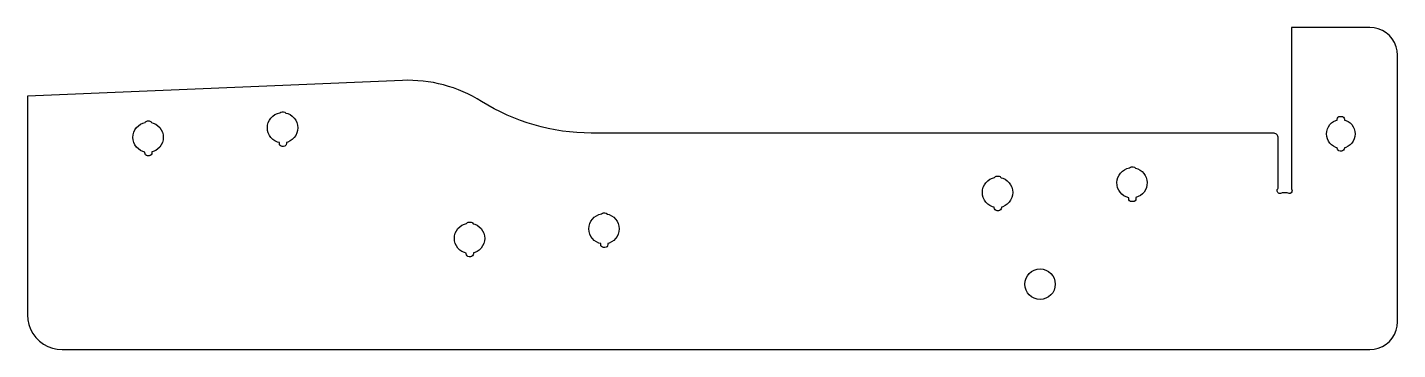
# Model space of a CAD drawing. Header units: millimetres. Extents: x -66 to 232, y -145 to -75.
import ezdxf

# ---------------------------------------------------------------- set-up
doc = ezdxf.new("R2010")
doc.units = ezdxf.units.MM
doc.layers.add('CUTOUTS', color=1, linetype='CONTINUOUS')
doc.layers.add('PERIMETER', color=5, linetype='CONTINUOUS')

msp = doc.modelspace()

# ---------------------------------------------------------------- linework, layer by layer
at = {"layer": 'CUTOUTS'}
for points in [[(-10.38, -101.17), (-10.68, -101.17, -0.414214), (-11.3, -100.54), (-11.3, -100.31), (-11.73, -100.2), (-12.25, -99.95), (-12.72, -99.62), (-13.12, -99.22), (-13.45, -98.75), (-13.7, -98.23), (-13.85, -97.67), (-13.9, -97.1), (-13.85, -96.52), (-13.7, -95.97), (-13.45, -95.45), (-13.12, -94.98), (-12.72, -94.57), (-12.25, -94.24), (-11.73, -94), (-11.16, -93.84, -0.223924), (-10.68, -93.62), (-10.38, -93.62, -0.248805), (-9.86, -93.89), (-9.47, -94), (-8.95, -94.24), (-8.48, -94.57), (-8.07, -94.98), (-7.74, -95.45), (-7.5, -95.97), (-7.35, -96.52), (-7.3, -97.1), (-7.35, -97.67), (-7.5, -98.23), (-7.74, -98.75), (-8.07, -99.22), (-8.48, -99.62), (-8.95, -99.95), (-9.47, -100.2), (-9.75, -100.27), (-9.75, -100.54, -0.414214)], [(220.65, -95.41), (220.95, -95.49), (221.45, -95.72), (221.89, -96.03), (222.28, -96.41), (222.59, -96.86), (222.82, -97.35), (222.96, -97.88), (223.01, -98.42), (222.96, -98.97), (222.82, -99.49), (222.59, -99.99), (222.28, -100.43), (221.89, -100.82), (221.45, -101.13), (220.95, -101.36), (220.65, -101.44), (220.65, -101.54, -0.414214), (220.02, -102.17), (219.72, -102.17, -0.414214), (219.1, -101.54), (219.1, -101.44), (218.82, -101.36), (218.32, -101.13), (217.88, -100.82), (217.49, -100.43), (217.18, -99.99), (216.95, -99.49), (216.81, -98.97), (216.76, -98.42), (216.81, -97.88), (216.95, -97.35), (217.18, -96.86), (217.49, -96.41), (217.88, -96.03), (218.32, -95.72), (218.82, -95.49), (219.1, -95.41), (219.1, -95.24, -0.414214), (219.72, -94.62), (220.02, -94.62, -0.414214), (220.65, -95.24)], [(-42.41, -97.06), (-42, -96.65), (-41.53, -96.32), (-41.01, -96.08), (-40.53, -95.95, -0.278006), (-39.98, -95.62), (-39.68, -95.62, -0.294937), (-39.11, -95.98), (-38.76, -96.08), (-38.23, -96.32), (-37.76, -96.65), (-37.36, -97.06), (-37.03, -97.53), (-36.78, -98.05), (-36.63, -98.61), (-36.58, -99.18), (-36.63, -99.75), (-36.78, -100.31), (-37.03, -100.83), (-37.36, -101.3), (-37.76, -101.71), (-38.23, -102.04), (-38.76, -102.28), (-39.05, -102.36), (-39.05, -102.54, -0.414214), (-39.68, -103.17), (-39.98, -103.17, -0.414214), (-40.6, -102.54), (-40.6, -102.39), (-41.01, -102.28), (-41.53, -102.04), (-42, -101.71), (-42.41, -101.3), (-42.74, -100.83), (-42.98, -100.31), (-43.13, -99.75), (-43.18, -99.18), (-43.13, -98.61), (-42.98, -98.05), (-42.74, -97.53)], [(174.62, -113.17), (174.32, -113.17, -0.414214), (173.7, -112.54), (173.7, -112.32, -0.824012), (173.84, -105.85, -0.227546), (174.32, -105.62), (174.62, -105.62, -0.246717), (175.14, -105.89, -0.78135), (175.25, -112.28), (175.25, -112.54, -0.414214)], [(142.59, -113.3), (142.26, -112.83), (142.02, -112.31), (141.87, -111.75), (141.82, -111.18), (141.87, -110.61), (142.02, -110.05), (142.26, -109.53), (142.59, -109.06), (143, -108.65), (143.47, -108.32), (143.99, -108.08), (144.47, -107.95, -0.278005), (145.02, -107.62), (145.32, -107.62, -0.294935), (145.89, -107.98), (146.24, -108.08), (146.77, -108.32), (147.24, -108.65), (147.64, -109.06), (147.97, -109.53), (148.22, -110.05), (148.37, -110.61), (148.42, -111.18), (148.37, -111.75), (148.22, -112.31), (147.97, -112.83), (147.64, -113.3), (147.24, -113.71), (146.77, -114.04), (146.24, -114.28), (145.95, -114.36), (145.95, -114.54, -0.414214), (145.32, -115.17), (145.02, -115.17, -0.414214), (144.4, -114.54), (144.4, -114.39), (143.99, -114.28), (143.47, -114.04), (143, -113.71)], [(56.3, -117.97), (56.55, -117.45), (56.88, -116.98), (57.28, -116.57), (57.75, -116.24), (58.27, -116), (58.84, -115.84, -0.223932), (59.32, -115.62), (59.62, -115.62, -0.248803), (60.14, -115.89), (60.53, -116), (61.05, -116.24), (61.52, -116.57), (61.93, -116.98), (62.26, -117.45), (62.5, -117.97), (62.65, -118.52), (62.7, -119.1), (62.65, -119.67), (62.5, -120.23), (62.26, -120.75), (61.93, -121.22), (61.52, -121.62), (61.05, -121.95), (60.53, -122.2), (60.25, -122.27), (60.25, -122.54, -0.414214), (59.62, -123.17), (59.32, -123.17, -0.414214), (58.7, -122.54), (58.7, -122.31), (58.27, -122.2), (57.75, -121.95), (57.28, -121.62), (56.88, -121.22), (56.55, -120.75), (56.3, -120.23), (56.15, -119.67), (56.1, -119.1), (56.15, -118.52)], [(28.47, -124.04), (28, -123.71), (27.59, -123.3), (27.26, -122.83), (27.02, -122.31), (26.87, -121.75), (26.82, -121.18), (26.87, -120.61), (27.02, -120.05), (27.26, -119.53), (27.59, -119.06), (28, -118.65), (28.47, -118.32), (28.99, -118.08), (29.47, -117.95, -0.278021), (30.02, -117.62), (30.32, -117.62, -0.294943), (30.89, -117.98), (31.24, -118.08), (31.77, -118.32), (32.24, -118.65), (32.64, -119.06), (32.97, -119.53), (33.22, -120.05), (33.37, -120.61), (33.42, -121.18), (33.37, -121.75), (33.22, -122.31), (32.97, -122.83), (32.64, -123.3), (32.24, -123.71), (31.77, -124.04), (31.24, -124.28), (30.95, -124.36), (30.95, -124.54, -0.414214), (30.32, -125.17), (30.02, -125.17, -0.414214), (29.4, -124.54), (29.4, -124.39), (28.99, -124.28)]]:
    msp.add_lwpolyline(points, format="xyb", close=True, dxfattribs=at)
msp.add_circle((154.38, -131.15), 3.31, dxfattribs=at)
at = {"layer": 'PERIMETER'}
msp.add_lwpolyline([(35.47, -92.95), (34.09, -92.18), (32.74, -91.37), (31.77, -90.78), (30.78, -90.23), (29.77, -89.73), (28.74, -89.25), (27.7, -88.82), (26.64, -88.43), (25.56, -88.08), (24.47, -87.77), (23.37, -87.5), (22.26, -87.27), (21.14, -87.08), (20.02, -86.94), (18.89, -86.84), (17.76, -86.78), (16.63, -86.76), (15.5, -86.79), (-66.17, -90.2), (-66.17, -116.39), (-66.17, -116.39), (-66.17, -119.24), (-66.17, -119.24), (-66.17, -129.39), (-66.17, -129.39), (-66.17, -135.24), (-66.17, -135.24), (-66.17, -137.82), (-66.1, -138.9), (-65.87, -139.95), (-65.49, -140.97), (-64.97, -141.91), (-64.32, -142.78), (-63.56, -143.54), (-62.69, -144.19), (-61.74, -144.71), (-60.73, -145.09), (-59.68, -145.32), (-58.6, -145.39), (226.17, -145.39), (227.12, -145.32), (228.05, -145.1), (228.93, -144.73), (229.74, -144.23), (230.47, -143.61), (231.09, -142.89), (231.58, -142.08), (231.95, -141.2), (232.17, -140.27), (232.25, -139.32), (232.25, -81.32), (232.17, -80.37), (231.95, -79.44), (231.58, -78.56), (231.09, -77.75), (230.47, -77.02), (229.74, -76.4), (228.93, -75.91), (228.05, -75.54), (227.12, -75.32), (226.17, -75.24), (209.15, -75.24), (209.15, -110.32), (209.14, -110.41, -0.91021), (208.19, -111.24), (207.17, -111.24), (207.07, -111.23, -1.069474), (206.25, -110.27), (206.25, -99.32), (206.23, -99.13), (206.18, -98.95), (206.1, -98.78), (205.99, -98.63), (205.86, -98.5), (205.71, -98.39), (205.54, -98.31), (205.36, -98.26), (205.17, -98.24), (56.63, -98.24), (55.06, -98.22), (53.49, -98.13), (51.92, -98), (50.36, -97.8), (48.8, -97.56), (47.26, -97.25), (45.72, -96.9), (44.2, -96.49), (42.7, -96.03), (41.21, -95.51), (39.74, -94.95), (38.29, -94.33), (36.87, -93.66)], format="xyb", close=True, dxfattribs=at)

doc.saveas('drawing.dxf')
